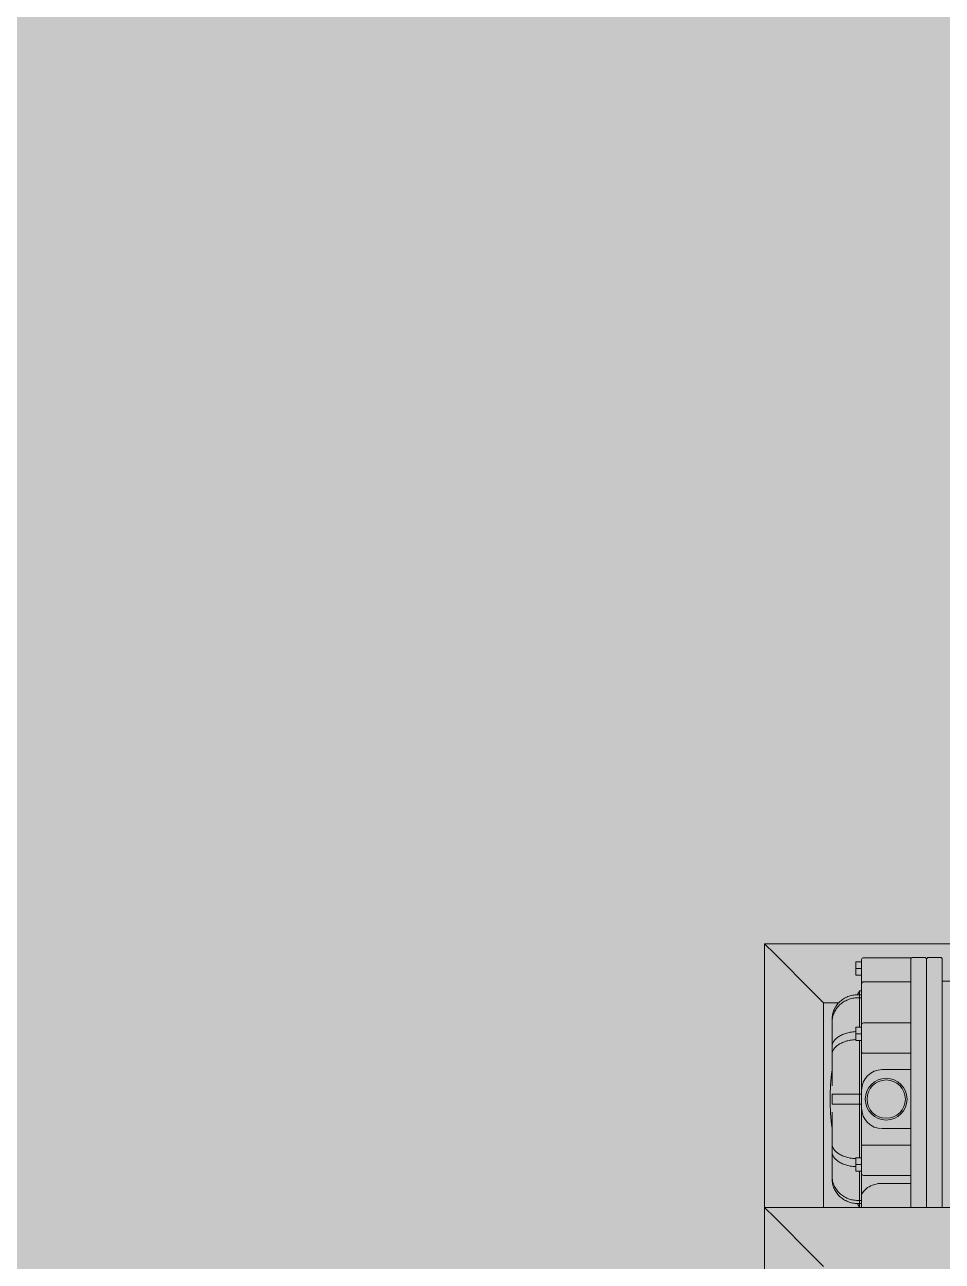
# Model space of a CAD drawing. Header units: centimetres. Extents: x 405564 to 502064, y 46284 to 60634.
# Drawn here: x 484651.6 to 484698.3, y 55966.4 to 56029.2 of the extents above; entities that cross this region are included whole.
import ezdxf

# ---------------------------------------------------------------- set-up
doc = ezdxf.new("R2010")
doc.units = ezdxf.units.CM
doc.layers.get('0').update_dxf_attribs({"color": 8, "lineweight": 9})
doc.layers.add('0-KRCN-MİMARİ-220526', color=8, linetype='Continuous', lineweight=9)
doc.layers.add('Visible (ISO)', color=8, linetype='Continuous', lineweight=18)
doc.layers.add('AS_NOT_MIMARI', color=8, linetype='Continuous')

# ---------------------------------------------------------------- blocks, each defined once
blk = doc.blocks.new('A$Cdfb98813')
h = blk.add_hatch()
h.set_pattern_fill('ANGLE', color=256)
h.set_pattern_definition([(0, (-482318.783, -59032.118), (0, 6.985), [5.08, -1.905]), (90, (-482318.783, -59032.118), (-6.985, 4e-16), [5.08, -1.905])])
h.paths.add_polyline_path([(2235.139, -683), (325.139, -683), (325.139, -933.015), (2235.139, -933.015)])
h.paths.add_polyline_path([(800, -700), (900, -700), (900, -800), (800, -800)], flags=16)
h.paths.add_polyline_path([(1700, -700), (1800, -700), (1800, -800), (1700, -800)], flags=16)
at = {"layer": 'Visible (ISO)'}
for p, q in [((839.484, -863.415), (839.484, -850.015)), ((839.484, -850.015), (840.004, -850.535)), ((839.484, -850.015), (859.156, -850.015)), ((840.004, -850.535), (839.484, -850.015)), ((841.964, -852.495), (840.004, -850.535)), ((840.004, -850.535), (841.964, -852.495)), ((846.921, -850.727), (844.521, -850.727)), ((846.921, -850.727), (846.921, -850.822)), ((847.021, -850.715), (847.621, -850.715)), ((847.721, -863.415), (847.721, -850.815)), ((847.721, -863.415), (847.721, -850.815)), ((847.821, -850.715), (848.421, -850.715)), ((848.521, -863.415), (848.521, -850.815)), ((844.121, -850.931), (844.421, -850.931)), ((844.121, -850.931), (844.121, -851.273)), ((844.121, -851.273), (844.421, -851.273)), ((844.121, -851.273), (844.121, -851.614)), ((844.421, -851.129), (844.421, -850.827)), ((844.421, -851.129), (844.421, -852.051)), ((846.921, -854.082), (846.921, -850.822)), ((844.121, -851.614), (844.421, -851.614)), ((844.421, -854.139), (844.421, -852.051)), ((846.921, -851.96), (844.521, -851.96)), ((848.521, -851.915), (856.521, -851.915)), ((841.964, -852.495), (842.484, -853.015)), ((842.484, -853.015), (841.964, -852.495)), ((844.221, -852.612), (844.421, -852.612)), ((844.321, -854.252), (844.321, -852.415)), ((844.321, -852.415), (844.421, -852.415)), ((842.484, -863.415), (842.484, -853.015)), ((842.484, -853.015), (843.262, -853.015)), ((844.221, -852.766), (844.421, -852.766)), ((842.921, -854.004), (842.921, -853.85)), ((842.921, -855.248), (842.921, -854.004)), ((844.121, -854.252), (844.421, -854.252)), ((844.121, -854.252), (844.121, -854.594)), ((844.421, -854.339), (844.421, -854.139)), ((844.421, -854.339), (844.421, -854.403)), ((844.421, -854.89), (844.421, -854.403)), ((846.921, -854.039), (844.521, -854.039)), ((846.921, -854.082), (846.921, -854.289)), ((846.921, -854.353), (846.921, -854.289)), ((846.921, -854.353), (846.921, -854.654)), ((844.121, -854.594), (844.421, -854.594)), ((844.121, -854.594), (844.121, -854.935)), ((844.121, -854.935), (844.421, -854.935)), ((844.321, -860.894), (844.321, -854.935)), ((844.421, -854.89), (844.421, -855.552)), ((846.921, -856.415), (846.921, -854.654)), ((842.921, -855.652), (842.921, -855.248)), ((842.921, -855.652), (842.921, -857.247)), ((844.421, -857.465), (844.421, -855.552)), ((846.921, -855.576), (844.521, -855.576)), ((846.921, -856.415), (845.471, -856.415)), ((846.921, -856.515), (846.921, -856.415)), ((846.921, -856.515), (846.921, -857.009)), ((846.921, -858.82), (846.921, -857.009)), ((842.921, -857.247), (842.925, -857.247)), ((844.221, -857.665), (842.921, -857.665)), ((842.921, -858.165), (842.921, -857.665)), ((844.221, -857.665), (844.421, -857.665)), ((844.421, -857.465), (844.421, -858.365)), ((842.921, -858.165), (844.221, -858.165)), ((844.221, -858.165), (844.421, -858.165)), ((842.921, -858.582), (842.925, -858.582)), ((842.921, -860.177), (842.921, -858.582)), ((844.421, -860.277), (844.421, -858.365)), ((846.921, -858.82), (846.921, -859.315)), ((845.471, -859.415), (846.921, -859.415)), ((846.921, -859.415), (846.921, -859.315)), ((846.921, -861.175), (846.921, -859.415)), ((842.921, -860.581), (842.921, -860.177)), ((842.921, -860.581), (842.921, -861.825)), ((844.421, -860.277), (844.421, -860.939)), ((846.921, -860.253), (844.521, -860.253)), ((844.121, -860.894), (844.121, -861.235)), ((844.121, -860.894), (844.421, -860.894)), ((844.121, -861.235), (844.421, -861.235)), ((844.121, -861.235), (844.121, -861.577)), ((844.421, -861.426), (844.421, -860.939)), ((844.421, -861.426), (844.421, -861.49)), ((844.421, -861.69), (844.421, -861.49)), ((846.921, -861.175), (846.921, -861.476)), ((846.921, -861.54), (846.921, -861.476)), ((842.921, -861.979), (842.921, -861.825)), ((844.121, -861.577), (844.421, -861.577)), ((844.321, -863.415), (844.321, -861.577)), ((844.421, -862.784), (844.421, -861.69)), ((846.921, -861.79), (844.521, -861.79)), ((846.921, -861.54), (846.921, -861.747)), ((846.921, -863.175), (846.921, -861.747)), ((846.921, -862.196), (845.471, -862.196)), ((844.221, -863.063), (844.421, -863.063)), ((844.221, -863.217), (844.421, -863.217)), ((844.421, -862.784), (844.421, -863.415)), ((846.921, -863.193), (846.921, -863.175)), ((846.921, -863.318), (846.921, -863.193)), ((846.921, -863.415), (846.921, -863.318)), ((839.484, -863.415), (839.484, -933.015)), ((839.484, -863.415), (840.004, -863.935)), ((840.004, -863.935), (839.484, -863.415)), ((1002.004, -863.415), (839.484, -863.415)), ((841.964, -865.895), (840.004, -863.935)), ((840.004, -863.935), (841.964, -865.895)), ((841.964, -865.895), (842.484, -866.415)), ((842.484, -866.415), (841.964, -865.895))]:
    blk.add_line(p, q, dxfattribs=at)
for radius in [1.061, 0.975]:
    blk.add_circle((845.671, -857.915), radius, dxfattribs=at)
for centre, radius, start, end in [((844.521, -850.827), 0.1, 90, 180), ((847.021, -850.815), 0.1, 90, 180), ((847.621, -850.815), 0.1, 0, 90), ((847.821, -850.815), 0.1, 90, 180), ((848.421, -850.815), 0.1, 0, 90), ((853.654, -857.915), 10.833, 149.48976, 150.69425), ((844.521, -854.139), 0.1, 90, 180), ((853.654, -857.915), 10.833, 172.20904, 187.79096), ((845.471, -857.465), 1.05, 90, 180), ((845.471, -858.365), 1.05, 180, 270), ((844.521, -861.69), 0.1, 180, 270), ((853.654, -857.915), 10.833, 209.30575, 210.51024)]:
    blk.add_arc(centre, radius, start, end, dxfattribs=at)
for points, knots in [([(844.521, -851.96), (844.51, -851.96), (844.5, -851.962), (844.479, -851.968), (844.469, -851.973), (844.45, -851.986), (844.441, -851.995), (844.431, -852.012), (844.427, -852.019), (844.422, -852.035), (844.421, -852.043), (844.421, -852.051), (844.421, -852.051), (844.421, -852.051)], [0.1745925, 0.1745925, 0.1745925, 0.1745925, 0.2073465, 0.2073465, 0.2429843, 0.2429843, 0.2855204, 0.2855204, 0.3169931, 0.3169931, 0.3491851, 0.3491851, 0.3497292, 0.3497292, 0.3497292, 0.3497292]), ([(844.221, -852.612), (844.141, -852.612), (844.053, -852.619), (843.882, -852.652), (843.798, -852.677), (843.65, -852.735), (843.572, -852.774), (843.426, -852.867), (843.359, -852.92), (843.245, -853.028), (843.189, -853.092), (843.092, -853.231), (843.051, -853.305), (842.989, -853.446), (842.963, -853.526), (842.929, -853.69), (842.921, -853.773), (842.921, -853.85)], [-7.708385, -7.708385, -7.708385, -7.708385, -7.467824, -7.467824, -7.227262, -7.227262, -6.986573, -6.986573, -6.745884, -6.745884, -6.504994, -6.504994, -6.264103, -6.264103, -6.022941, -6.022941, -5.781778, -5.781778, -5.781778, -5.781778]), ([(842.921, -854.004), (842.921, -853.928), (842.929, -853.844), (842.963, -853.681), (842.989, -853.601), (843.051, -853.46), (843.092, -853.386), (843.189, -853.247), (843.245, -853.183), (843.359, -853.075), (843.426, -853.021), (843.572, -852.929), (843.65, -852.89), (843.798, -852.831), (843.882, -852.806), (844.053, -852.774), (844.141, -852.766), (844.221, -852.766)], [5.781778, 5.781778, 5.781778, 5.781778, 6.022941, 6.022941, 6.264103, 6.264103, 6.504994, 6.504994, 6.745884, 6.745884, 6.986573, 6.986573, 7.227262, 7.227262, 7.467824, 7.467824, 7.708385, 7.708385, 7.708385, 7.708385]), ([(844.121, -854.485), (844.071, -854.487), (844.019, -854.491), (843.882, -854.507), (843.798, -854.523), (843.65, -854.559), (843.572, -854.583), (843.426, -854.64), (843.359, -854.673), (843.245, -854.74), (843.189, -854.78), (843.092, -854.865), (843.051, -854.911), (842.989, -854.999), (842.963, -855.048), (842.929, -855.149), (842.921, -855.201), (842.921, -855.248)], [0.096994, 0.096994, 0.096994, 0.096994, 0.240562, 0.240562, 0.481123, 0.481123, 0.721812, 0.721812, 0.962501, 0.962501, 1.203392, 1.203392, 1.444282, 1.444282, 1.685445, 1.685445, 1.926607, 1.926607, 1.926607, 1.926607]), ([(842.921, -855.652), (842.921, -855.605), (842.929, -855.554), (842.963, -855.453), (842.989, -855.403), (843.051, -855.316), (843.092, -855.27), (843.189, -855.184), (843.245, -855.145), (843.359, -855.078), (843.426, -855.045), (843.572, -854.988), (843.65, -854.964), (843.798, -854.927), (843.882, -854.912), (844.019, -854.896), (844.071, -854.892), (844.121, -854.89)], [-1.926607, -1.926607, -1.926607, -1.926607, -1.685445, -1.685445, -1.444282, -1.444282, -1.203392, -1.203392, -0.962501, -0.962501, -0.721812, -0.721812, -0.481123, -0.481123, -0.240562, -0.240562, -0.096994, -0.096994, -0.096994, -0.096994]), ([(844.521, -855.576), (844.51, -855.576), (844.5, -855.575), (844.479, -855.574), (844.469, -855.572), (844.45, -855.569), (844.441, -855.567), (844.431, -855.562), (844.427, -855.56), (844.422, -855.556), (844.421, -855.554), (844.421, -855.552), (844.421, -855.552), (844.421, -855.552)], [0.1745925, 0.1745925, 0.1745925, 0.1745925, 0.2073465, 0.2073465, 0.2429843, 0.2429843, 0.2855204, 0.2855204, 0.3169931, 0.3169931, 0.349185, 0.349185, 0.3497291, 0.3497291, 0.3497291, 0.3497291]), ([(844.121, -860.939), (844.071, -860.937), (844.019, -860.933), (843.882, -860.917), (843.798, -860.902), (843.65, -860.866), (843.572, -860.841), (843.426, -860.784), (843.359, -860.751), (843.245, -860.684), (843.189, -860.645), (843.092, -860.559), (843.051, -860.513), (842.989, -860.426), (842.963, -860.377), (842.929, -860.275), (842.921, -860.224), (842.921, -860.177)], [0.096994, 0.096994, 0.096994, 0.096994, 0.240562, 0.240562, 0.481123, 0.481123, 0.721812, 0.721812, 0.962501, 0.962501, 1.203392, 1.203392, 1.444282, 1.444282, 1.685445, 1.685445, 1.926607, 1.926607, 1.926607, 1.926607]), ([(842.921, -860.581), (842.921, -860.628), (842.929, -860.68), (842.963, -860.781), (842.989, -860.83), (843.051, -860.918), (843.092, -860.964), (843.189, -861.049), (843.245, -861.089), (843.359, -861.156), (843.426, -861.189), (843.572, -861.246), (843.65, -861.27), (843.798, -861.306), (843.882, -861.322), (844.019, -861.338), (844.071, -861.342), (844.121, -861.344)], [-1.926607, -1.926607, -1.926607, -1.926607, -1.685445, -1.685445, -1.444282, -1.444282, -1.203392, -1.203392, -0.962501, -0.962501, -0.721812, -0.721812, -0.481123, -0.481123, -0.240562, -0.240562, -0.096994, -0.096994, -0.096994, -0.096994]), ([(844.521, -860.253), (844.51, -860.253), (844.5, -860.254), (844.479, -860.255), (844.469, -860.257), (844.45, -860.26), (844.441, -860.262), (844.431, -860.267), (844.427, -860.269), (844.422, -860.273), (844.421, -860.275), (844.421, -860.277), (844.421, -860.277), (844.421, -860.277)], [-0.1745925, -0.1745925, -0.1745925, -0.1745925, -0.1418385, -0.1418385, -0.1062007, -0.1062007, -0.0636646, -0.0636646, -0.032192, -0.032192, 0, 0, 0.0005441, 0.0005441, 0.0005441, 0.0005441]), ([(844.221, -863.063), (844.141, -863.063), (844.053, -863.055), (843.882, -863.023), (843.798, -862.998), (843.65, -862.939), (843.572, -862.9), (843.426, -862.808), (843.359, -862.754), (843.245, -862.646), (843.189, -862.582), (843.092, -862.444), (843.051, -862.369), (842.989, -862.228), (842.963, -862.148), (842.929, -861.985), (842.921, -861.901), (842.921, -861.825)], [-7.708385, -7.708385, -7.708385, -7.708385, -7.467824, -7.467824, -7.227262, -7.227262, -6.986573, -6.986573, -6.745884, -6.745884, -6.504994, -6.504994, -6.264103, -6.264103, -6.022941, -6.022941, -5.781778, -5.781778, -5.781778, -5.781778]), ([(842.921, -861.979), (842.921, -862.056), (842.929, -862.139), (842.963, -862.303), (842.989, -862.383), (843.051, -862.524), (843.092, -862.598), (843.189, -862.737), (843.245, -862.801), (843.359, -862.909), (843.426, -862.962), (843.572, -863.055), (843.65, -863.094), (843.798, -863.152), (843.882, -863.177), (844.053, -863.21), (844.141, -863.217), (844.221, -863.217)], [5.781778, 5.781778, 5.781778, 5.781778, 6.022941, 6.022941, 6.264103, 6.264103, 6.504994, 6.504994, 6.745884, 6.745884, 6.986573, 6.986573, 7.227262, 7.227262, 7.467824, 7.467824, 7.708386, 7.708386, 7.708386, 7.708386]), ([(844.521, -862.604), (844.495, -862.639), (844.469, -862.672), (844.431, -862.734), (844.421, -862.759), (844.421, -862.784), (844.421, -862.784), (844.421, -862.784)], [-0.4970142, -0.4970142, -0.4970142, -0.4970142, -0.2516268, -0.2516268, 0, 0, 0.0014858, 0.0014858, 0.0014858, 0.0014858]), ([(845.471, -862.196), (845.339, -862.196), (845.198, -862.215), (844.939, -862.291), (844.821, -862.348), (844.646, -862.466), (844.574, -862.533), (844.521, -862.604)], [-3.175871, -3.175871, -3.175871, -3.175871, -2.778273, -2.778273, -2.380676, -2.380676, -2.028442, -2.028442, -2.028442, -2.028442])]:
    blk.add_open_spline(points, degree=3, knots=knots, dxfattribs=at)
blk = doc.blocks.new('A$C6A10306C')
at = {"layer": 'AS_NOT_MIMARI'}
blk.add_blockref('A$Cdfb98813', (13285.68, -3801.454), dxfattribs=at)

msp = doc.modelspace()

# ---------------------------------------------------------------- block references
at = {"layer": '0-KRCN-MİMARİ-220526'}
msp.add_blockref('A$C6A10306C', (470564.066, 60634.016), dxfattribs=at)

doc.saveas('drawing.dxf')
